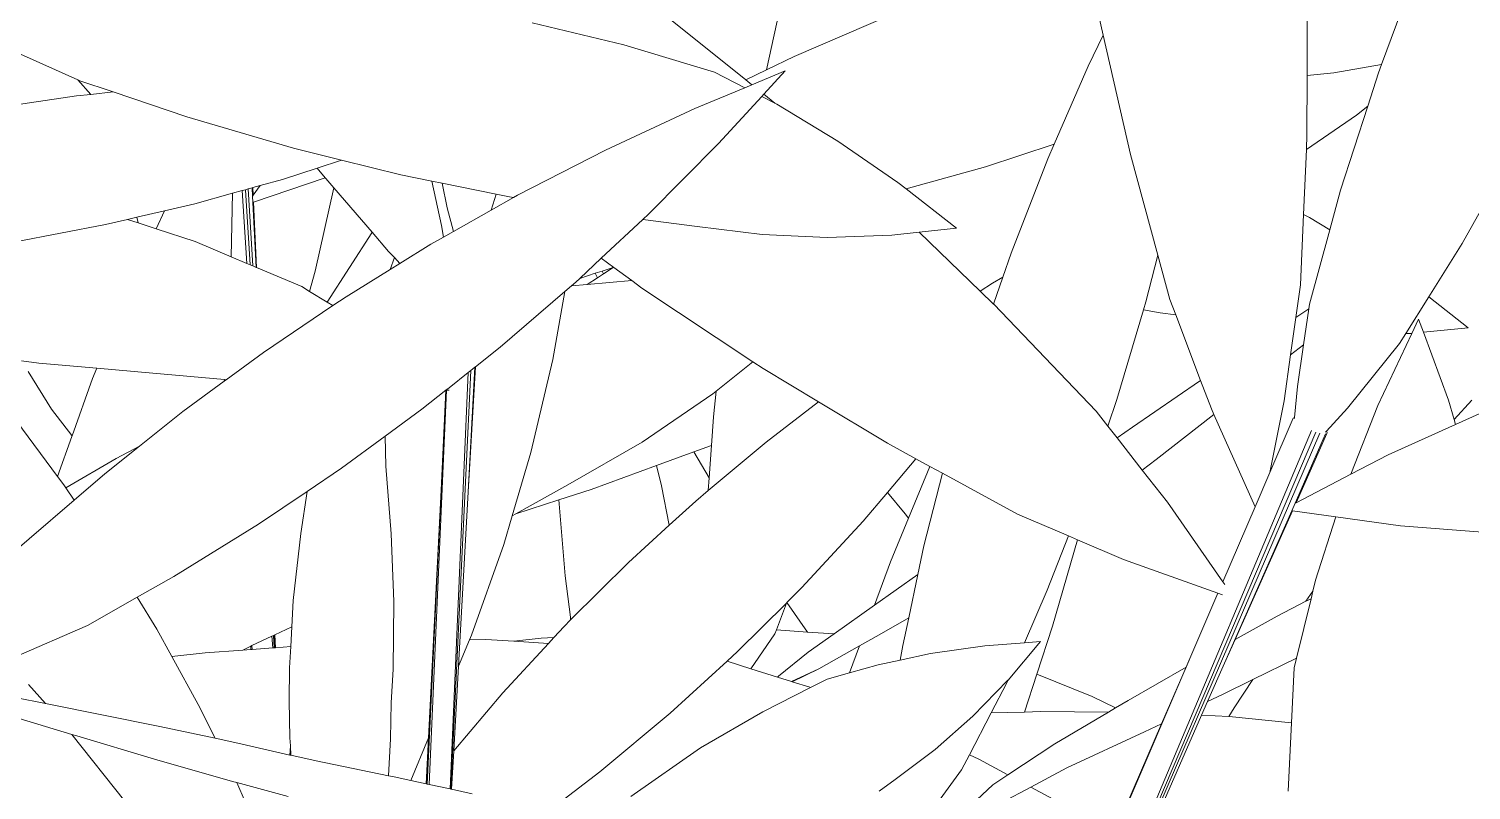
# Model space of a CAD drawing. Header units: inches. Extents: x 3 to 218426, y 2 to 56473.
# Drawn here: x 41701.1 to 41895.7, y 21650.5 to 21753.2 of the extents above; entities that cross this region are included whole.
import ezdxf

# ---------------------------------------------------------------- set-up
doc = ezdxf.new("R2010")
doc.units = ezdxf.units.IN
doc.header["$MEASUREMENT"] = 0
doc.layers.add('Edges', color=7, linetype='Continuous', lineweight=18)

# ---------------------------------------------------------------- blocks, each defined once
blk = doc.blocks.new('BAMBOOPLAN')
at = {"layer": 'Edges'}
for p, q in [((9.2301, 3.8595), (9.2297, 3.6907)), ((9.4214, 3.8428), (9.3732, 3.7121)), ((8.2169, 3.8377), (8.1867, 3.7016)), ((8.4347, 3.8111), (8.2403, 3.7277)), ((8.826, 3.8144), (8.8364, 3.7687)), ((7.9117, 3.7498), (7.7348, 3.7927)), ((7.9985, 3.8016), (8.1471, 3.6823)), ((8.8364, 3.7687), (8.8074, 3.7091)), ((8.8364, 3.7687), (8.8889, 3.5389)), ((6.859, 3.6824), (6.7038, 3.7515)), ((8.0869, 3.6976), (7.9117, 3.7498)), ((8.2403, 3.7277), (8.1867, 3.7016)), ((8.1867, 3.7016), (8.1471, 3.6823)), ((8.2233, 3.7), (8.1587, 3.6731)), ((8.2233, 3.7), (8.1817, 3.6546)), ((8.8074, 3.7091), (8.7416, 3.5583)), ((9.3732, 3.7121), (9.2815, 3.6959)), ((9.3732, 3.7121), (9.3672, 3.6959)), ((6.859, 3.6824), (6.884, 3.6545)), ((6.861, 3.6815), (6.859, 3.6824)), ((6.9271, 3.6591), (6.861, 3.6815)), ((8.1452, 3.6674), (8.0869, 3.6976)), ((8.1587, 3.6731), (8.1452, 3.6674)), ((8.1471, 3.6823), (8.1587, 3.6731)), ((9.2297, 3.6907), (9.2294, 3.5769)), ((9.2815, 3.6959), (9.2297, 3.6907)), ((9.3672, 3.6959), (9.3465, 3.6316)), ((6.8563, 3.6516), (6.681, 3.6257)), ((6.884, 3.6545), (6.8563, 3.6516)), ((6.9271, 3.6591), (6.884, 3.6545)), ((7.0693, 3.611), (6.9271, 3.6591)), ((8.1452, 3.6674), (8.0489, 3.6273)), ((8.178, 3.6505), (8.0945, 3.5595)), ((8.1817, 3.6546), (8.178, 3.6505)), ((8.2029, 3.6376), (8.178, 3.6505)), ((8.1817, 3.6546), (8.2029, 3.6376)), ((8.0489, 3.6273), (7.8765, 3.5472)), ((8.2068, 3.6356), (8.2029, 3.6376)), ((8.3247, 3.5646), (8.2068, 3.6356)), ((9.3465, 3.6316), (9.2942, 3.4696)), ((9.3465, 3.6316), (9.325, 3.6144)), ((7.2746, 3.5505), (7.0693, 3.611)), ((9.325, 3.6144), (9.2282, 3.5485)), ((8.4403, 3.4848), (8.3247, 3.5646)), ((9.2294, 3.5769), (9.2282, 3.5485)), ((7.3673, 3.5276), (7.2746, 3.5505)), ((7.8765, 3.5472), (7.7067, 3.4599)), ((8.0945, 3.5595), (7.9597, 3.4236)), ((8.7416, 3.5583), (8.6094, 3.515)), ((8.7416, 3.5583), (8.7294, 3.5305)), ((8.8889, 3.5389), (8.9418, 3.3445)), ((9.2282, 3.5485), (9.2228, 3.4231)), ((7.3207, 3.5125), (7.2534, 3.4907)), ((7.3673, 3.5276), (7.3207, 3.5125)), ((7.3207, 3.5125), (7.336, 3.4938)), ((7.4821, 3.4993), (7.3673, 3.5276)), ((8.6094, 3.515), (8.4562, 3.4724)), ((8.7294, 3.5305), (8.6586, 3.3482)), ((7.2104, 3.4787), (7.1962, 3.4747)), ((7.2104, 3.4787), (7.1968, 3.4599)), ((7.336, 3.4938), (7.1975, 3.4464)), ((7.2534, 3.4907), (7.2104, 3.4787)), ((7.336, 3.4938), (7.3373, 3.4921)), ((7.3373, 3.4921), (7.3526, 3.4744)), ((7.5417, 3.4873), (7.4821, 3.4993)), ((7.5417, 3.4873), (7.5603, 3.402)), ((7.5612, 3.4834), (7.5417, 3.4873)), ((7.5612, 3.4834), (7.571, 3.4359)), ((7.6655, 3.4624), (7.5612, 3.4834)), ((8.4562, 3.4724), (8.4403, 3.4848)), ((9.6054, 3.5034), (9.5285, 3.3671)), ((7.1574, 3.464), (7.0842, 3.4436)), ((7.1574, 3.464), (7.1544, 3.3414)), ((7.1756, 3.469), (7.1574, 3.464)), ((7.182, 3.4708), (7.1756, 3.469)), ((7.185, 3.3285), (7.1756, 3.469)), ((7.1876, 3.4724), (7.182, 3.4708)), ((7.1911, 3.326), (7.182, 3.4708)), ((7.195, 3.4744), (7.1876, 3.4724)), ((7.1962, 3.3238), (7.1876, 3.4724)), ((7.1962, 3.4747), (7.195, 3.4744)), ((7.195, 3.4744), (7.1958, 3.4585)), ((7.1968, 3.4599), (7.1958, 3.4585)), ((7.1958, 3.4585), (7.1965, 3.4461)), ((7.1962, 3.4747), (7.1968, 3.4599)), ((7.3526, 3.4744), (7.3165, 3.3138)), ((7.3526, 3.4744), (7.4262, 3.3887)), ((7.6994, 3.4558), (7.6561, 3.4313)), ((7.6655, 3.4624), (7.6562, 3.4315)), ((7.6912, 3.4573), (7.6655, 3.4624)), ((7.6994, 3.4558), (7.6912, 3.4573)), ((7.7067, 3.4599), (7.6994, 3.4558)), ((8.5534, 3.3964), (8.4562, 3.4724)), ((9.2942, 3.4696), (9.2734, 3.3932)), ((7.026, 3.43), (6.9724, 3.4175)), ((7.026, 3.43), (7.0099, 3.3952)), ((7.0842, 3.4436), (7.026, 3.43)), ((7.1975, 3.4464), (7.1965, 3.4461)), ((7.1965, 3.4461), (7.2028, 3.321)), ((7.1975, 3.4464), (7.2033, 3.3208)), ((7.571, 3.4359), (7.5832, 3.3901)), ((7.6561, 3.4313), (7.5832, 3.3901)), ((7.6562, 3.4315), (7.6561, 3.4313)), ((7.9597, 3.4236), (7.9488, 3.4135)), ((9.2228, 3.4231), (9.2169, 3.2874)), ((9.2341, 3.4171), (9.2228, 3.4231)), ((6.9125, 3.4035), (6.7388, 3.3704)), ((6.9546, 3.4133), (6.9125, 3.4035)), ((6.9724, 3.4175), (6.9546, 3.4133)), ((6.9546, 3.4133), (6.9752, 3.4066)), ((6.9724, 3.4175), (6.9752, 3.4066)), ((6.9752, 3.4066), (7.0099, 3.3952)), ((7.0099, 3.3952), (7.085, 3.3706)), ((7.5603, 3.402), (7.5639, 3.3792)), ((7.9488, 3.4135), (7.8684, 3.3385)), ((8.0534, 3.3995), (7.9488, 3.4135)), ((8.1786, 3.3844), (8.0534, 3.3995)), ((8.5534, 3.3964), (8.4817, 3.3886)), ((9.2734, 3.3932), (9.2341, 3.4171)), ((7.085, 3.3706), (7.1544, 3.3414)), ((7.4256, 3.3879), (7.3398, 3.254)), ((7.4262, 3.3887), (7.4256, 3.3879)), ((7.4262, 3.3887), (7.458, 3.3517)), ((7.5639, 3.3792), (7.5399, 3.3656)), ((7.5832, 3.3901), (7.5639, 3.3792)), ((8.3038, 3.3788), (8.1786, 3.3844)), ((8.4289, 3.3828), (8.3038, 3.3788)), ((8.4817, 3.3886), (8.4289, 3.3828)), ((8.4817, 3.3886), (8.5992, 3.2754)), ((9.2734, 3.3932), (9.2345, 3.2502)), ((9.5285, 3.3671), (9.4641, 3.2642)), ((7.1544, 3.3414), (7.185, 3.3285)), ((7.458, 3.3517), (7.4694, 3.3398)), ((7.4694, 3.3398), (7.4612, 3.3169)), ((7.4694, 3.3398), (7.48, 3.3286)), ((7.5399, 3.3656), (7.48, 3.3286)), ((7.8684, 3.3385), (7.8267, 3.2998)), ((7.8684, 3.3385), (7.8923, 3.321)), ((8.6586, 3.3482), (8.6429, 3.3023)), ((8.9418, 3.3445), (8.9189, 3.2544)), ((8.9418, 3.3445), (8.965, 3.2593)), ((7.185, 3.3285), (7.1911, 3.326)), ((7.1911, 3.326), (7.1962, 3.3238)), ((7.1962, 3.3238), (7.2028, 3.321)), ((7.2028, 3.321), (7.2033, 3.3208)), ((7.2033, 3.3208), (7.2908, 3.284)), ((7.3165, 3.3138), (7.3058, 3.2748)), ((7.4612, 3.3169), (7.3765, 3.2645)), ((7.48, 3.3286), (7.4612, 3.3169)), ((7.8703, 3.3139), (7.8569, 3.3096)), ((7.8912, 3.3207), (7.8703, 3.3139)), ((7.8726, 3.3085), (7.8703, 3.3139)), ((7.8912, 3.3207), (7.8726, 3.3085)), ((7.8923, 3.321), (7.8912, 3.3207)), ((7.8923, 3.321), (7.9273, 3.2954)), ((7.2908, 3.284), (7.3058, 3.2748)), ((7.8107, 3.2855), (7.798, 3.2746)), ((7.8192, 3.2928), (7.8107, 3.2855)), ((7.8413, 3.2881), (7.8107, 3.2855)), ((7.8267, 3.2998), (7.8192, 3.2928)), ((7.8569, 3.3096), (7.8267, 3.2998)), ((7.8611, 3.301), (7.8413, 3.2881)), ((7.9273, 3.2954), (7.8413, 3.2881)), ((7.8607, 3.302), (7.8569, 3.3096)), ((7.8611, 3.301), (7.8607, 3.302)), ((7.8726, 3.3085), (7.8611, 3.301)), ((7.9273, 3.2954), (7.9469, 3.2811)), ((8.6232, 3.2908), (8.5992, 3.2754)), ((8.6429, 3.3023), (8.6232, 3.2908)), ((8.6429, 3.3023), (8.6251, 3.2504)), ((9.2169, 3.2874), (9.208, 3.2247)), ((7.3058, 3.2748), (7.3398, 3.254)), ((7.3765, 3.2645), (7.3509, 3.2473)), ((7.798, 3.2746), (7.6734, 3.1673)), ((7.798, 3.2746), (7.7748, 3.1432)), ((7.9469, 3.2811), (8.1609, 3.139)), ((8.5992, 3.2754), (8.6251, 3.2504)), ((8.965, 3.2593), (8.9763, 3.2293)), ((9.4641, 3.2642), (9.4198, 3.1936)), ((9.5405, 3.2043), (9.4641, 3.2642)), ((7.3509, 3.2473), (7.2169, 3.1569)), ((7.3398, 3.254), (7.3509, 3.2473)), ((8.6251, 3.2504), (8.6256, 3.2499)), ((8.6256, 3.2499), (8.8228, 3.0436)), ((8.9143, 3.239), (8.8629, 3.0662)), ((8.9189, 3.2544), (8.9143, 3.239)), ((8.9464, 3.2332), (8.9143, 3.239)), ((8.9763, 3.2293), (8.9464, 3.2332)), ((8.9763, 3.2293), (9.0241, 3.1032)), ((9.2331, 3.241), (9.208, 3.2247)), ((9.2331, 3.241), (9.2228, 3.1718)), ((9.2345, 3.2502), (9.2331, 3.241)), ((9.208, 3.2247), (9.1978, 3.1522)), ((9.4444, 3.2213), (9.4315, 3.1938)), ((9.4444, 3.2213), (9.4538, 3.1959)), ((9.5405, 3.2043), (9.4538, 3.1959)), ((9.2228, 3.1718), (9.1978, 3.1522)), ((9.2228, 3.1718), (9.2108, 3.0917)), ((9.4078, 3.1744), (9.3074, 3.0494)), ((9.4315, 3.1938), (9.3662, 3.0545)), ((9.4198, 3.1936), (9.4078, 3.1744)), ((9.4315, 3.1938), (9.4198, 3.1936)), ((9.4538, 3.1959), (9.5024, 3.0649)), ((7.2169, 3.1569), (7.145, 3.1043)), ((7.6734, 3.1673), (7.6257, 3.1294)), ((9.1978, 3.1522), (9.1854, 3.0638)), ((6.75, 3.1408), (6.7839, 3.1363)), ((6.763, 3.1201), (6.8081, 3.0479)), ((6.7839, 3.1363), (6.8952, 3.1266)), ((6.8952, 3.1266), (6.8872, 3.1071)), ((6.8952, 3.1266), (7.0035, 3.1171)), ((7.0035, 3.1171), (7.1414, 3.1046)), ((7.6114, 3.1181), (7.5749, 3.0891)), ((7.5768, 2.3156), (7.6114, 3.1181)), ((7.5783, 2.3152), (7.6169, 3.1225)), ((7.6257, 3.1294), (7.6114, 2.8881)), ((7.6246, 3.1286), (7.6114, 2.8881)), ((7.6169, 3.1225), (7.6114, 3.1181)), ((7.6246, 3.1286), (7.6169, 3.1225)), ((7.6257, 3.1294), (7.6246, 3.1286)), ((7.7748, 3.1432), (7.7326, 2.9642)), ((8.1609, 3.139), (8.09, 3.0824)), ((8.1609, 3.139), (8.1803, 3.1261)), ((8.1803, 3.1261), (8.2876, 3.0617)), ((6.8872, 3.1071), (6.8478, 2.9963)), ((7.1412, 3.1015), (7.0615, 3.0431)), ((7.1414, 3.1046), (7.1412, 3.1015)), ((7.145, 3.1043), (7.1412, 3.1015)), ((7.1414, 3.1046), (7.145, 3.1043)), ((7.5749, 3.0891), (7.5686, 3.0841)), ((9.0219, 3.1017), (8.8927, 3.0133)), ((9.0241, 3.1032), (9.0219, 3.1017)), ((9.0241, 3.1032), (9.045, 3.0481)), ((9.2108, 3.0917), (9.2056, 3.0316)), ((7.5686, 3.0841), (7.5226, 3.0475)), ((7.5699, 3.0841), (7.5365, 2.3243)), ((7.5688, 3.0841), (7.5596, 2.8915)), ((7.5686, 3.0841), (7.5688, 3.0841)), ((7.5688, 3.0841), (7.5699, 3.0841)), ((7.5699, 3.0841), (7.5753, 3.084)), ((8.0838, 3.0774), (7.9472, 2.9843)), ((8.09, 3.0824), (8.0838, 3.0774)), ((8.09, 3.0824), (8.0847, 3.033)), ((8.2876, 3.0617), (8.1863, 2.984)), ((8.2876, 3.0617), (8.4204, 2.982)), ((8.8629, 3.0662), (8.8453, 3.0149)), ((9.1854, 3.0638), (9.1577, 2.9255)), ((9.5024, 3.0649), (9.5131, 3.0278)), ((9.5131, 3.0278), (9.5472, 3.065)), ((6.8081, 3.0479), (6.8473, 2.9969)), ((7.0615, 3.0431), (6.9777, 2.9765)), ((7.5226, 3.0475), (7.4517, 2.9956)), ((8.0847, 3.033), (8.0808, 2.9778)), ((8.8228, 3.0436), (8.8453, 3.0149)), ((9.0499, 3.0371), (8.9385, 2.9508)), ((9.045, 3.0481), (9.0499, 3.0371)), ((9.0499, 3.0371), (9.1292, 2.8592)), ((9.3074, 3.0494), (9.2671, 3.0051)), ((9.3662, 3.0545), (9.3142, 2.9225)), ((9.5887, 3.0512), (9.5158, 3.0184)), ((6.7409, 3.0241), (6.8199, 2.918)), ((8.4297, 1.0873), (9.2383, 3.0066)), ((8.8453, 3.0149), (8.863, 2.9924)), ((8.8927, 3.0133), (8.863, 2.9924)), ((9.2029, 3.0306), (9.1577, 2.9255)), ((9.2029, 3.0306), (9.2056, 3.0316)), ((9.2056, 3.0316), (9.2054, 3.0294)), ((9.2671, 3.0051), (9.2654, 3.0033)), ((9.2682, 3.0028), (9.2671, 3.0051)), ((9.5158, 3.0184), (9.3859, 2.9599)), ((9.5131, 3.0278), (9.5158, 3.0184)), ((6.8474, 2.9953), (6.8199, 2.918)), ((6.8473, 2.9969), (6.8474, 2.9953)), ((6.8473, 2.9969), (6.8478, 2.9963)), ((6.8478, 2.9963), (6.8474, 2.9953)), ((6.9777, 2.9765), (6.9107, 2.9233)), ((6.9777, 2.9765), (6.9325, 2.9526)), ((7.4517, 2.9956), (7.3672, 2.9337)), ((7.4517, 2.9956), (7.4526, 2.9378)), ((7.9472, 2.9843), (7.8037, 2.9019)), ((8.0808, 2.9778), (8.0471, 2.9654)), ((8.1863, 2.984), (8.0747, 2.8907)), ((8.0808, 2.9778), (8.0764, 2.9151)), ((8.4204, 2.982), (8.4752, 2.952)), ((8.617, 1.5264), (9.2467, 3.0035)), ((8.6757, 1.6623), (9.2543, 3.0013)), ((8.863, 2.9924), (8.9118, 2.9303)), ((9.2653, 2.9999), (9.2063, 2.8662)), ((9.2678, 3.0008), (9.2083, 2.8673)), ((9.2678, 3.0008), (9.2682, 3.0028)), ((6.9325, 2.9526), (6.836, 2.8958)), ((7.7326, 2.9642), (7.6966, 2.8421)), ((8.0471, 2.9654), (7.9748, 2.9389)), ((8.0764, 2.9151), (8.0471, 2.9654)), ((8.4752, 2.952), (8.4203, 2.887)), ((8.4752, 2.952), (8.5022, 2.9374)), ((8.9385, 2.9508), (8.9118, 2.9303)), ((9.3859, 2.9599), (9.3142, 2.9225)), ((6.9107, 2.9233), (6.8517, 2.8725)), ((7.3672, 2.9337), (7.3014, 2.8893)), ((7.4526, 2.9378), (7.4633, 2.8076)), ((7.9748, 2.9389), (7.8491, 2.8928)), ((7.9842, 2.9001), (7.9748, 2.9389)), ((8.5022, 2.9374), (8.461, 2.8376)), ((8.5263, 2.9242), (8.4907, 2.7843)), ((8.5022, 2.9374), (8.5263, 2.9242)), ((8.5263, 2.9242), (8.671, 2.8453)), ((8.9118, 2.9303), (8.9603, 2.8687)), ((9.1577, 2.9255), (9.1292, 2.8592)), ((9.3142, 2.9225), (9.2083, 2.8673)), ((6.8199, 2.918), (6.832, 2.9017)), ((6.832, 2.9017), (6.836, 2.8958)), ((6.836, 2.8958), (6.8517, 2.8725)), ((7.8037, 2.9019), (7.7039, 2.8462)), ((7.9996, 2.8241), (7.9842, 2.9001)), ((8.0764, 2.9151), (8.0747, 2.8907)), ((6.8517, 2.8725), (6.7649, 2.7978)), ((7.3014, 2.8893), (7.2076, 2.8261)), ((7.3014, 2.8893), (7.2887, 2.8077)), ((7.5596, 2.8915), (7.5327, 2.3251)), ((7.5596, 2.8915), (7.535, 2.414)), ((7.6114, 2.8881), (7.5929, 2.5524)), ((7.7868, 2.8728), (7.7039, 2.8462)), ((7.8491, 2.8928), (7.7868, 2.8728)), ((7.7989, 2.7261), (7.7868, 2.8728)), ((8.0507, 2.8706), (7.9996, 2.8241)), ((8.0747, 2.8907), (8.0507, 2.8706)), ((8.4203, 2.887), (8.3734, 2.8315)), ((8.4546, 2.8459), (8.4203, 2.887)), ((8.9603, 2.8687), (9.0673, 2.7151)), ((9.2063, 2.8662), (9.1999, 2.8516)), ((9.2083, 2.8673), (9.2063, 2.8662)), ((7.6966, 2.8421), (7.6803, 2.787)), ((7.7039, 2.8462), (7.6966, 2.8421)), ((8.461, 2.8376), (8.4263, 2.7535)), ((8.461, 2.8376), (8.4546, 2.8459)), ((8.671, 2.8453), (8.7693, 2.8035)), ((9.1292, 2.8592), (9.0673, 2.7151)), ((9.1999, 2.8516), (9.0706, 2.5583)), ((9.2012, 2.8514), (9.0907, 2.6034)), ((9.2012, 2.8514), (9.1999, 2.8516)), ((9.2851, 2.8399), (9.2012, 2.8514)), ((9.2851, 2.8399), (9.246, 2.7179)), ((9.4098, 2.8228), (9.2851, 2.8399)), ((7.2076, 2.8261), (7.0442, 2.725)), ((7.9996, 2.8241), (7.9206, 2.7522)), ((8.3734, 2.8315), (8.2554, 2.7037)), ((9.5678, 2.8103), (9.4098, 2.8228)), ((6.7649, 2.7978), (6.6622, 2.7097)), ((7.2887, 2.8077), (7.2744, 2.679)), ((7.4633, 2.8076), (7.4685, 2.6767)), ((7.6803, 2.787), (7.6178, 2.6119)), ((8.4907, 2.7843), (8.479, 2.7288)), ((8.7693, 2.8035), (8.7286, 2.6986)), ((8.7867, 2.7961), (8.7387, 2.6295)), ((8.7693, 2.8035), (8.7867, 2.7961)), ((8.7867, 2.7961), (8.8757, 2.7582)), ((8.8757, 2.7582), (9.0577, 2.6928)), ((7.8087, 2.6469), (7.7989, 2.7261)), ((7.9206, 2.7522), (7.8091, 2.6415)), ((8.4263, 2.7535), (8.3952, 2.6696)), ((8.479, 2.7288), (8.3952, 2.6696)), ((8.479, 2.7288), (8.4614, 2.6457)), ((7.0442, 2.725), (6.9734, 2.685)), ((8.2554, 2.7037), (8.2263, 2.6748)), ((8.7286, 2.6986), (8.6844, 2.5975)), ((9.0673, 2.7151), (9.071, 2.7099)), ((9.246, 2.7179), (9.2409, 2.697)), ((6.9734, 2.685), (6.8773, 2.6307)), ((6.9734, 2.685), (7.0111, 2.6235)), ((7.2744, 2.679), (7.2715, 2.6282)), ((7.4685, 2.6767), (7.4667, 2.5465)), ((8.2254, 2.6738), (8.1312, 2.5804)), ((8.2254, 2.6738), (8.2061, 2.6221)), ((8.2263, 2.6748), (8.2254, 2.6738)), ((8.2661, 2.618), (8.2263, 2.6748)), ((9.0577, 2.6928), (9.0095, 2.5807)), ((9.0577, 2.6928), (9.0662, 2.6897)), ((9.2274, 2.6773), (9.1716, 2.6485)), ((9.2373, 2.6824), (9.2091, 2.568)), ((9.2274, 2.6773), (9.2409, 2.697)), ((9.2373, 2.6824), (9.2274, 2.6773)), ((9.2409, 2.697), (9.2373, 2.6824)), ((7.8091, 2.6415), (7.8087, 2.6469)), ((8.3173, 2.6144), (8.3952, 2.6696)), ((8.4614, 2.6457), (8.4043, 2.6129)), ((8.4614, 2.6457), (8.4501, 2.5922)), ((9.1716, 2.6485), (9.0907, 2.6034)), ((6.8773, 2.6307), (6.7353, 2.5693)), ((7.0111, 2.6235), (7.0402, 2.5708)), ((7.2715, 2.6282), (7.2388, 2.6127)), ((7.2715, 2.6282), (7.2694, 2.5899)), ((7.7965, 2.6289), (7.7768, 2.6076)), ((7.8091, 2.6415), (7.7965, 2.6289)), ((8.2061, 2.6221), (8.2033, 2.6147)), ((8.2661, 2.618), (8.2061, 2.6221)), ((8.3173, 2.6144), (8.2661, 2.618)), ((8.7387, 2.6295), (8.7084, 2.537)), ((7.1923, 2.5907), (7.1768, 2.5834)), ((7.1947, 2.5919), (7.1923, 2.5907)), ((7.1923, 2.5907), (7.1927, 2.5845)), ((7.2333, 2.6101), (7.1947, 2.5919)), ((7.1947, 2.5919), (7.1952, 2.5847)), ((7.2348, 2.5874), (7.1952, 2.5847)), ((7.2361, 2.6115), (7.2333, 2.6101)), ((7.2348, 2.5874), (7.2333, 2.6101)), ((7.2376, 2.5876), (7.2348, 2.5874)), ((7.2375, 2.6121), (7.2361, 2.6115)), ((7.2376, 2.5876), (7.2361, 2.6115)), ((7.2388, 2.6127), (7.2375, 2.6121)), ((7.2389, 2.5877), (7.2375, 2.6121)), ((7.2389, 2.5877), (7.2376, 2.5876)), ((7.2388, 2.6127), (7.24, 2.5878)), ((7.24, 2.5878), (7.2389, 2.5877)), ((7.2694, 2.5899), (7.24, 2.5878)), ((7.2694, 2.5899), (7.267, 2.549)), ((7.6141, 2.603), (7.5929, 2.5524)), ((7.6178, 2.6119), (7.6141, 2.603)), ((7.6457, 2.6037), (7.6141, 2.603)), ((7.7, 2.6004), (7.6457, 2.6037)), ((7.7664, 2.5963), (7.6785, 2.5011)), ((7.7527, 2.6061), (7.7, 2.6004)), ((7.7664, 2.5963), (7.7, 2.6004)), ((7.7768, 2.6076), (7.7527, 2.6061)), ((7.7768, 2.6076), (7.7664, 2.5963)), ((8.2033, 2.6147), (8.157, 2.5473)), ((8.3173, 2.6144), (8.2676, 2.5793)), ((8.3663, 2.5914), (8.288, 2.5471)), ((8.3663, 2.5914), (8.3471, 2.5395)), ((8.4043, 2.6129), (8.3663, 2.5914)), ((8.4501, 2.5922), (8.4448, 2.5641)), ((8.608, 2.5914), (8.5034, 2.5764)), ((8.6844, 2.5975), (8.608, 2.5914)), ((8.7154, 2.6), (8.653, 2.5255)), ((8.7154, 2.6), (8.6844, 2.5975)), ((9.0907, 2.6034), (9.0706, 2.5583)), ((7.1045, 2.5783), (7.0402, 2.5708)), ((7.0402, 2.5708), (7.0911, 2.4785)), ((7.1768, 2.5834), (7.1045, 2.5783)), ((7.1927, 2.5845), (7.1768, 2.5834)), ((7.1952, 2.5847), (7.1927, 2.5845)), ((8.1109, 2.5618), (8.0012, 2.4619)), ((8.1312, 2.5804), (8.1109, 2.5618)), ((8.157, 2.5473), (8.1109, 2.5618)), ((8.2676, 2.5793), (8.21, 2.5328)), ((9.0095, 2.5807), (8.3763, 1.107)), ((8.4448, 2.5641), (8.4021, 2.5551)), ((8.5034, 2.5764), (8.4448, 2.5641)), ((9.0095, 2.5807), (8.9963, 2.5502)), ((9.2091, 2.568), (9.125, 2.5265)), ((9.2091, 2.568), (9.2044, 2.5489)), ((7.267, 2.549), (7.2662, 2.4855)), ((7.4667, 2.5465), (7.463, 2.4815)), ((7.5929, 2.5524), (7.5839, 2.3891)), ((8.2082, 2.5312), (8.157, 2.5473)), ((8.21, 2.5328), (8.2082, 2.5312)), ((8.288, 2.5471), (8.2355, 2.5226)), ((8.288, 2.5471), (8.2367, 2.5222)), ((8.3471, 2.5395), (8.3041, 2.5273)), ((8.4021, 2.5551), (8.3471, 2.5395)), ((8.7084, 2.537), (8.6843, 2.4638)), ((8.8152, 2.4937), (8.7084, 2.537)), ((8.9963, 2.5502), (8.8843, 2.486)), ((8.9963, 2.5502), (8.949, 2.4414)), ((9.0706, 2.5583), (9.0378, 2.4839)), ((9.2044, 2.5489), (9.1994, 2.4431)), ((6.7965, 2.4802), (6.764, 2.5172)), ((8.2721, 2.511), (8.1802, 2.4642)), ((8.2355, 2.5226), (8.2082, 2.5312)), ((8.2367, 2.5222), (8.2355, 2.5226)), ((8.2706, 2.5116), (8.2367, 2.5222)), ((8.2721, 2.511), (8.2706, 2.5116)), ((8.3041, 2.5273), (8.2721, 2.511)), ((8.6527, 2.5252), (8.585, 2.4558)), ((8.6506, 2.5199), (8.6205, 2.4621)), ((8.653, 2.5255), (8.6506, 2.5199)), ((8.653, 2.5255), (8.6527, 2.5252)), ((9.125, 2.5265), (9.0663, 2.4975)), ((9.0887, 2.4719), (9.125, 2.5265)), ((6.7965, 2.4802), (6.738, 2.4919)), ((7.0167, 2.436), (6.7965, 2.4802)), ((7.0911, 2.4785), (7.1234, 2.4132)), ((7.2662, 2.4855), (7.2677, 2.4141)), ((7.463, 2.4815), (7.4619, 2.4124)), ((7.6785, 2.5011), (7.5839, 2.3891)), ((8.8604, 2.4718), (8.8152, 2.4937)), ((8.8843, 2.486), (8.8604, 2.4718)), ((9.0378, 2.4839), (9.0262, 2.4576)), ((9.0663, 2.4975), (9.0378, 2.4839)), ((6.8474, 2.4206), (6.731, 2.4561)), ((8.0012, 2.4619), (7.8655, 2.3485)), ((8.1802, 2.4642), (8.06, 2.3947)), ((8.585, 2.4558), (8.5123, 2.3919)), ((8.6205, 2.4621), (8.5785, 2.3813)), ((8.6843, 2.4638), (8.6205, 2.4621)), ((8.7154, 2.4646), (8.6843, 2.4638)), ((8.8464, 2.4636), (8.7154, 2.4646)), ((8.8464, 2.4636), (8.743, 2.4026)), ((8.8604, 2.4718), (8.8464, 2.4636)), ((9.0262, 2.4576), (8.9277, 2.234)), ((9.0789, 2.4553), (9.0262, 2.4576)), ((9.0789, 2.4553), (9.0887, 2.4719)), ((9.0795, 2.4552), (9.0789, 2.4553)), ((9.1994, 2.4431), (9.0795, 2.4552)), ((6.9492, 2.2922), (6.8474, 2.4206)), ((6.857, 2.4177), (6.8474, 2.4206)), ((7.1234, 2.4132), (7.0167, 2.436)), ((8.9163, 2.4257), (8.7663, 2.3561)), ((8.949, 2.4414), (8.8612, 2.2393)), ((8.949, 2.4414), (8.9163, 2.4257)), ((9.1994, 2.4431), (9.1933, 2.3114)), ((7.0064, 2.3731), (6.857, 2.4177)), ((7.1674, 2.4038), (7.1234, 2.4132)), ((7.2679, 2.381), (7.1674, 2.4038)), ((7.2677, 2.4141), (7.2687, 2.3985)), ((7.2687, 2.3985), (7.2679, 2.381)), ((7.2687, 2.3985), (7.2698, 2.3806)), ((7.4619, 2.4124), (7.4578, 2.3412)), ((7.535, 2.414), (7.501, 2.332)), ((7.535, 2.414), (7.5304, 2.3256)), ((8.06, 2.3947), (7.9255, 2.3008)), ((8.743, 2.4026), (8.6525, 2.3429)), ((7.157, 2.3302), (7.0064, 2.3731)), ((7.2698, 2.3806), (7.2679, 2.381)), ((7.3182, 2.3696), (7.2698, 2.3806)), ((7.4578, 2.3412), (7.3182, 2.3696)), ((7.5839, 2.3891), (7.5798, 2.3149)), ((8.5123, 2.3919), (8.4349, 2.3338)), ((8.5785, 2.3813), (8.5633, 2.3522)), ((8.5966, 2.3729), (8.5785, 2.3813)), ((8.6525, 2.3429), (8.5966, 2.3729)), ((7.469, 2.3389), (7.4578, 2.3412)), ((7.501, 2.332), (7.469, 2.3389)), ((7.8655, 2.3485), (7.7665, 2.2726)), ((8.5633, 2.3522), (8.4829, 2.2428)), ((8.6525, 2.3429), (8.6234, 2.3237)), ((8.7663, 2.3561), (8.6967, 2.3191)), ((7.1654, 2.3279), (7.157, 2.3302)), ((7.1654, 2.3279), (7.2292, 2.1826)), ((7.2642, 2.301), (7.1654, 2.3279)), ((7.5304, 2.3256), (7.501, 2.332)), ((7.5327, 2.3251), (7.5304, 2.3256)), ((7.5365, 2.3243), (7.5327, 2.3251)), ((7.5768, 2.3156), (7.5365, 2.3243)), ((7.5783, 2.3152), (7.5768, 2.3156)), ((7.5798, 2.3149), (7.5783, 2.3152)), ((7.6192, 2.3064), (7.5798, 2.3149)), ((8.4349, 2.3338), (8.4046, 2.3116)), ((8.6234, 2.3237), (8.5611, 2.2652)), ((8.6967, 2.3191), (8.6406, 2.2893)), ((8.7579, 2.2862), (8.6967, 2.3191))]:
    blk.add_line(p, q, dxfattribs=at)

msp = doc.modelspace()

# ---------------------------------------------------------------- block references
at = {"xscale": 69.97983938875464, "yscale": 69.97983938875464, "zscale": 69.97983938875464}
msp.add_blockref('BAMBOOPLAN', (41227.7, 21488.63), dxfattribs=at)

doc.saveas('drawing.dxf')
